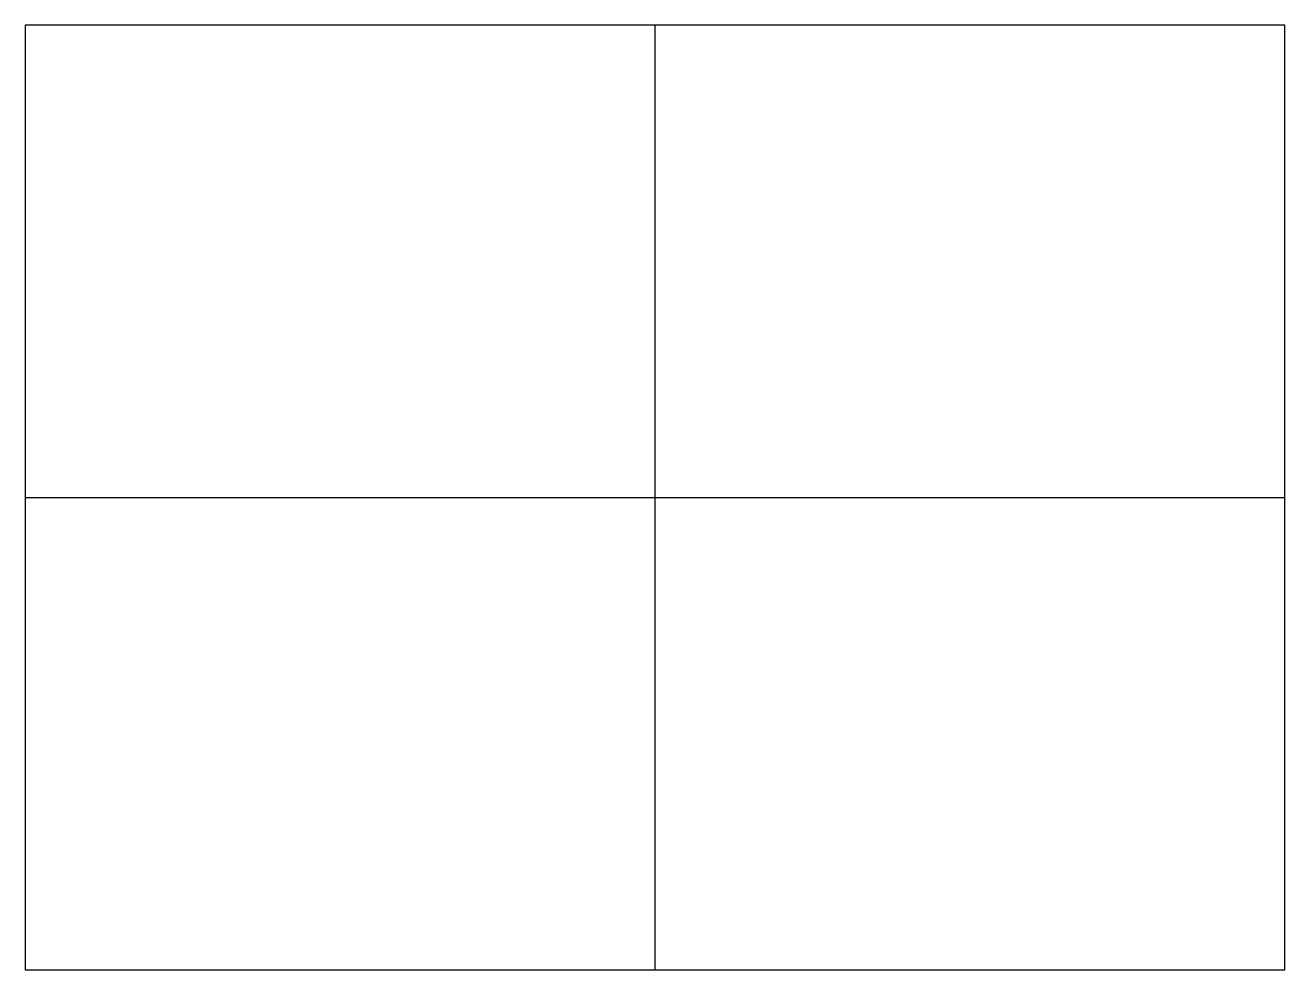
# Model space of a CAD drawing. Header units: millimetres. Extents: x 0 to 400, y 0 to 300.
import ezdxf

# ---------------------------------------------------------------- set-up
doc = ezdxf.new("R2010")
doc.units = ezdxf.units.MM
doc.layers.add('GRID', color=3, linetype='CONTINUOUS')
doc.layers.add('OUTLINE', color=7, linetype='CONTINUOUS')

msp = doc.modelspace()

# ---------------------------------------------------------------- linework, layer by layer
at = {"layer": 'GRID'}
for p, q in [((200, 0), (200, 300)), ((0, 150), (400, 150))]:
    msp.add_line(p, q, dxfattribs=at)
at = {"layer": 'OUTLINE'}
for p, q in [((400, 300), (0, 300)), ((0, 300), (0, 0)), ((400, 0), (400, 300)), ((0, 0), (400, 0))]:
    msp.add_line(p, q, dxfattribs=at)

doc.saveas('drawing.dxf')
